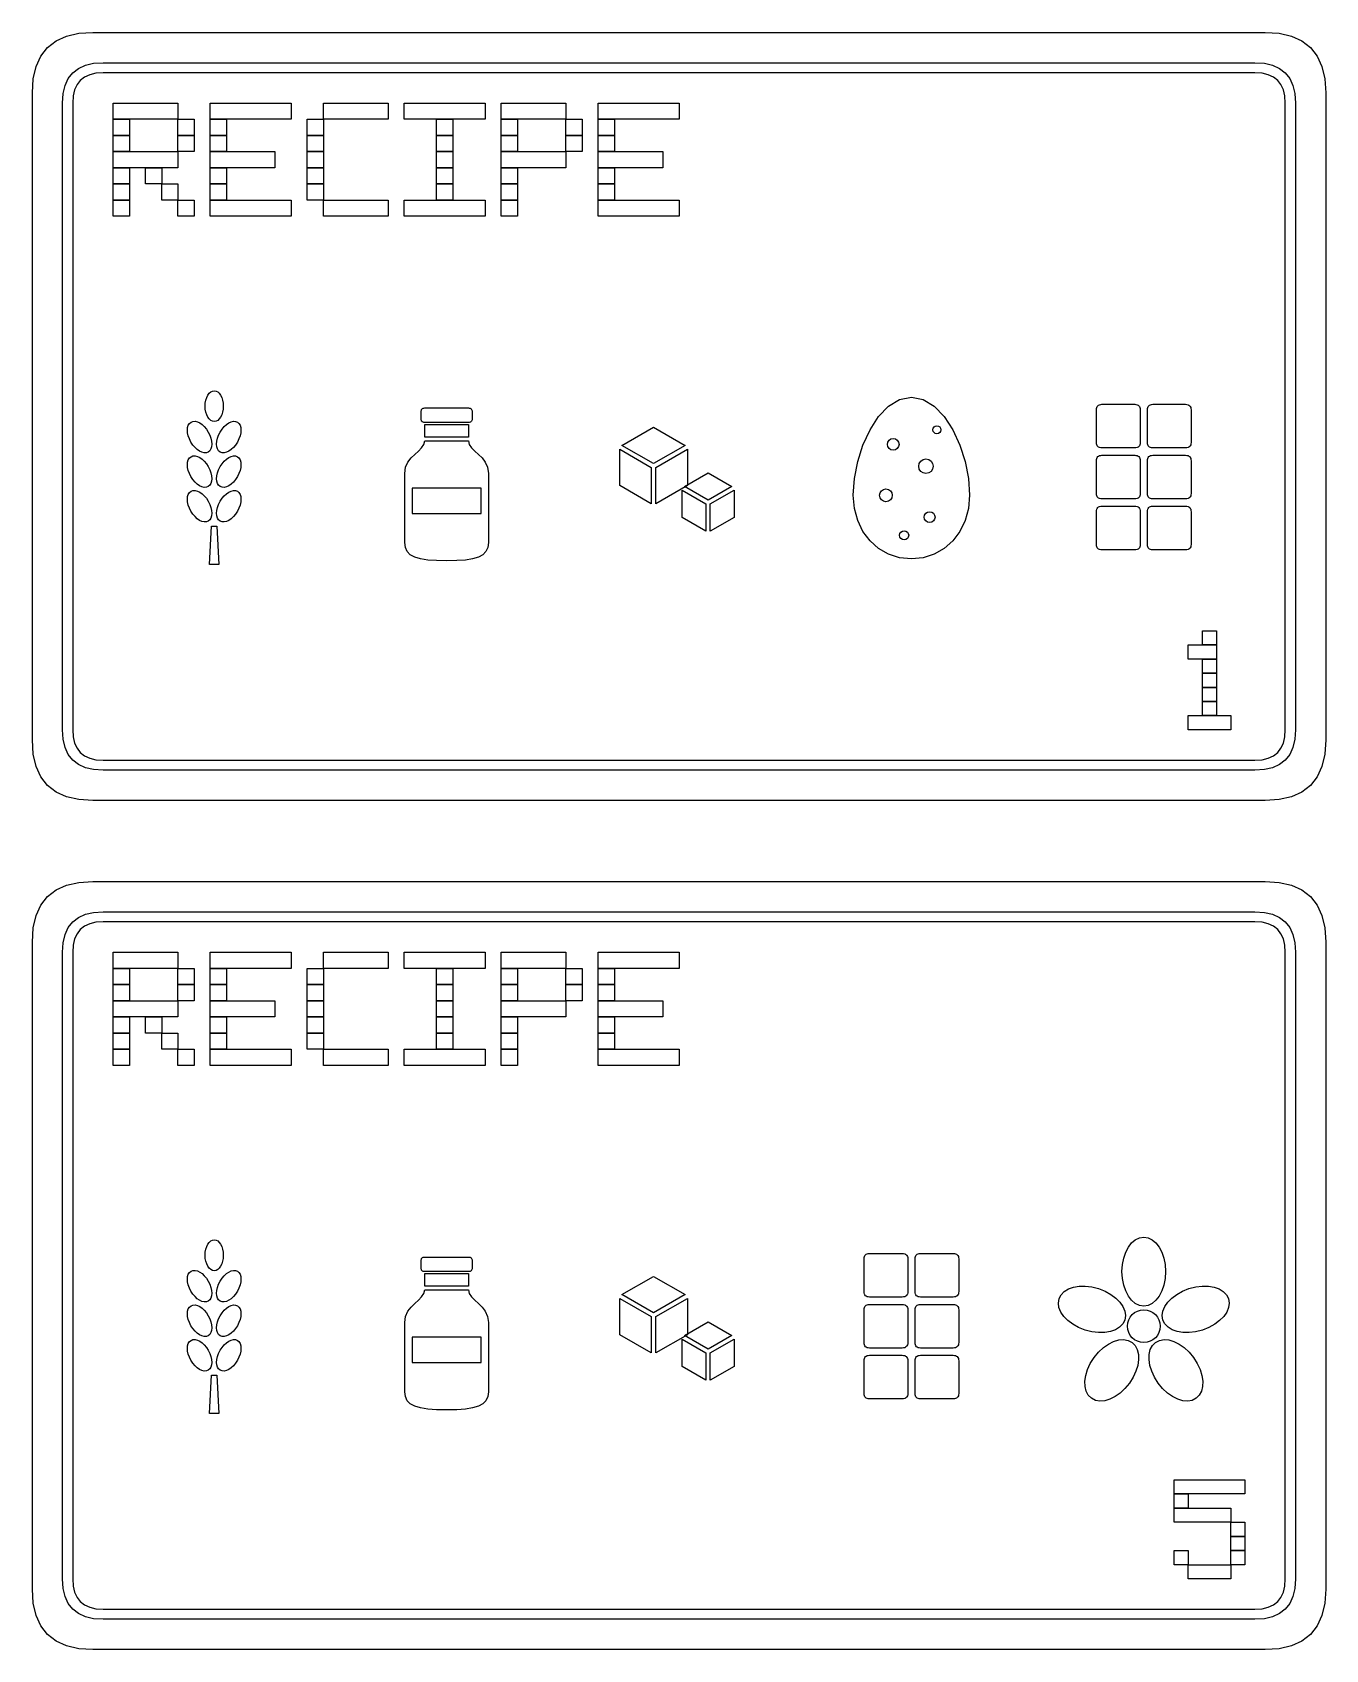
# Model space of a CAD drawing. Extents: x 4 to 296, y 4 to 595.
# Drawn here: x 4 to 68, y 231 to 311 of the extents above; entities that cross this region are included whole.
import ezdxf

# ---------------------------------------------------------------- set-up
doc = ezdxf.new("R2010")
doc.units = 0
doc.layers.add('CUT', color=1, linetype='CONTINUOUS')
doc.layers.add('RASTER', color=7, linetype='CONTINUOUS')

msp = doc.modelspace()

# ---------------------------------------------------------------- linework, layer by layer
at = {"layer": 'CUT'}
for points in [[(4, 308), (4.047, 308.703), (4.188, 309.313), (4.422, 309.828), (4.75, 310.25), (5.172, 310.578), (5.688, 310.813), (6.297, 310.953), (7, 311), (65, 311), (65.703, 310.953), (66.313, 310.813), (66.828, 310.578), (67.25, 310.25), (67.578, 309.828), (67.813, 309.313), (67.953, 308.703), (68, 308), (68, 276), (67.953, 275.297), (67.813, 274.688), (67.578, 274.172), (67.25, 273.75), (66.828, 273.422), (66.313, 273.188), (65.703, 273.047), (65, 273), (7, 273), (6.297, 273.047), (5.688, 273.188), (5.172, 273.422), (4.75, 273.75), (4.422, 274.172), (4.188, 274.688), (4.047, 275.297), (4, 276)], [(4, 266), (4.047, 266.703), (4.188, 267.313), (4.422, 267.828), (4.75, 268.25), (5.172, 268.578), (5.688, 268.813), (6.297, 268.953), (7, 269), (65, 269), (65.703, 268.953), (66.313, 268.813), (66.828, 268.578), (67.25, 268.25), (67.578, 267.828), (67.813, 267.313), (67.953, 266.703), (68, 266), (68, 234), (67.953, 233.297), (67.813, 232.688), (67.578, 232.172), (67.25, 231.75), (66.828, 231.422), (66.313, 231.188), (65.703, 231.047), (65, 231), (7, 231), (6.297, 231.047), (5.688, 231.188), (5.172, 231.422), (4.75, 231.75), (4.422, 232.172), (4.188, 232.688), (4.047, 233.297), (4, 234)]]:
    msp.add_lwpolyline(points, close=True, dxfattribs=at)
at = {"layer": 'RASTER'}
for points in [[(5.5, 307.5), (5.531, 307.969), (5.625, 308.375), (5.781, 308.719), (6, 309), (6.281, 309.219), (6.625, 309.375), (7.031, 309.469), (7.5, 309.5), (64.5, 309.5), (64.969, 309.469), (65.375, 309.375), (65.719, 309.219), (66, 309), (66.219, 308.719), (66.375, 308.375), (66.469, 307.969), (66.5, 307.5), (66.5, 276.5), (66.469, 276.031), (66.375, 275.625), (66.219, 275.281), (66, 275), (65.719, 274.781), (65.375, 274.625), (64.969, 274.531), (64.5, 274.5), (7.5, 274.5), (7.031, 274.531), (6.625, 274.625), (6.281, 274.781), (6, 275), (5.781, 275.281), (5.625, 275.625), (5.531, 276.031), (5.5, 276.5)], [(6, 307.5), (6, 276.5), (6.023, 276.148), (6.094, 275.844), (6.211, 275.586), (6.375, 275.375), (6.586, 275.211), (6.844, 275.094), (7.148, 275.023), (7.5, 275), (64.5, 275), (64.852, 275.023), (65.156, 275.094), (65.414, 275.211), (65.625, 275.375), (65.789, 275.586), (65.906, 275.844), (65.977, 276.148), (66, 276.5), (66, 307.5), (65.977, 307.852), (65.906, 308.156), (65.789, 308.414), (65.625, 308.625), (65.414, 308.789), (65.156, 308.906), (64.852, 308.977), (64.5, 309), (7.5, 309), (7.148, 308.977), (6.844, 308.906), (6.586, 308.789), (6.375, 308.625), (6.211, 308.414), (6.094, 308.156), (6.023, 307.852), (6, 307.5)], [(8, 307.5), (11.2, 307.5), (11.2, 306.7), (8, 306.7)], [(12.8, 307.5), (16.8, 307.5), (16.8, 306.7), (12.8, 306.7)], [(18.4, 307.5), (21.6, 307.5), (21.6, 306.7), (18.4, 306.7)], [(22.4, 307.5), (26.4, 307.5), (26.4, 306.7), (22.4, 306.7)], [(27.2, 307.5), (30.4, 307.5), (30.4, 306.7), (27.2, 306.7)], [(32, 307.5), (36, 307.5), (36, 306.7), (32, 306.7)], [(8, 306.7), (8.8, 306.7), (8.8, 305.9), (8, 305.9)], [(11.2, 306.7), (12, 306.7), (12, 305.9), (11.2, 305.9)], [(12.8, 306.7), (13.6, 306.7), (13.6, 305.9), (12.8, 305.9)], [(17.6, 306.7), (18.4, 306.7), (18.4, 305.9), (17.6, 305.9)], [(24, 306.7), (24.8, 306.7), (24.8, 305.9), (24, 305.9)], [(27.2, 306.7), (28, 306.7), (28, 305.9), (27.2, 305.9)], [(30.4, 306.7), (31.2, 306.7), (31.2, 305.9), (30.4, 305.9)], [(32, 306.7), (32.8, 306.7), (32.8, 305.9), (32, 305.9)], [(8, 305.9), (8.8, 305.9), (8.8, 305.1), (8, 305.1)], [(11.2, 305.9), (12, 305.9), (12, 305.1), (11.2, 305.1)], [(12.8, 305.9), (13.6, 305.9), (13.6, 305.1), (12.8, 305.1)], [(17.6, 305.9), (18.4, 305.9), (18.4, 305.1), (17.6, 305.1)], [(24, 305.9), (24.8, 305.9), (24.8, 305.1), (24, 305.1)], [(27.2, 305.9), (28, 305.9), (28, 305.1), (27.2, 305.1)], [(30.4, 305.9), (31.2, 305.9), (31.2, 305.1), (30.4, 305.1)], [(32, 305.9), (32.8, 305.9), (32.8, 305.1), (32, 305.1)], [(8, 305.1), (11.2, 305.1), (11.2, 304.3), (8, 304.3)], [(12.8, 305.1), (16, 305.1), (16, 304.3), (12.8, 304.3)], [(17.6, 305.1), (18.4, 305.1), (18.4, 304.3), (17.6, 304.3)], [(24, 305.1), (24.8, 305.1), (24.8, 304.3), (24, 304.3)], [(27.2, 305.1), (30.4, 305.1), (30.4, 304.3), (27.2, 304.3)], [(32, 305.1), (35.2, 305.1), (35.2, 304.3), (32, 304.3)], [(8, 304.3), (8.8, 304.3), (8.8, 303.5), (8, 303.5)], [(9.6, 304.3), (10.4, 304.3), (10.4, 303.5), (9.6, 303.5)], [(12.8, 304.3), (13.6, 304.3), (13.6, 303.5), (12.8, 303.5)], [(17.6, 304.3), (18.4, 304.3), (18.4, 303.5), (17.6, 303.5)], [(24, 304.3), (24.8, 304.3), (24.8, 303.5), (24, 303.5)], [(27.2, 304.3), (28, 304.3), (28, 303.5), (27.2, 303.5)], [(32, 304.3), (32.8, 304.3), (32.8, 303.5), (32, 303.5)], [(8, 303.5), (8.8, 303.5), (8.8, 302.7), (8, 302.7)], [(10.4, 303.5), (11.2, 303.5), (11.2, 302.7), (10.4, 302.7)], [(12.8, 303.5), (13.6, 303.5), (13.6, 302.7), (12.8, 302.7)], [(17.6, 303.5), (18.4, 303.5), (18.4, 302.7), (17.6, 302.7)], [(24, 303.5), (24.8, 303.5), (24.8, 302.7), (24, 302.7)], [(27.2, 303.5), (28, 303.5), (28, 302.7), (27.2, 302.7)], [(32, 303.5), (32.8, 303.5), (32.8, 302.7), (32, 302.7)], [(8, 302.7), (8.8, 302.7), (8.8, 301.9), (8, 301.9)], [(11.2, 302.7), (12, 302.7), (12, 301.9), (11.2, 301.9)], [(12.8, 302.7), (16.8, 302.7), (16.8, 301.9), (12.8, 301.9)], [(18.4, 302.7), (21.6, 302.7), (21.6, 301.9), (18.4, 301.9)], [(22.4, 302.7), (26.4, 302.7), (26.4, 301.9), (22.4, 301.9)], [(27.2, 302.7), (28, 302.7), (28, 301.9), (27.2, 301.9)], [(32, 302.7), (36, 302.7), (36, 301.9), (32, 301.9)], [(13.45, 292.51), (13.441, 292.356), (13.415, 292.212), (13.373, 292.082), (13.318, 291.969), (13.252, 291.876), (13.175, 291.805), (13.091, 291.761), (13, 291.745), (12.909, 291.761), (12.825, 291.805), (12.748, 291.876), (12.682, 291.969), (12.627, 292.082), (12.585, 292.212), (12.559, 292.356), (12.55, 292.51), (12.559, 292.664), (12.585, 292.808), (12.627, 292.938), (12.682, 293.051), (12.748, 293.144), (12.825, 293.215), (12.909, 293.259), (13, 293.275), (13.091, 293.259), (13.175, 293.215), (13.252, 293.144), (13.318, 293.051), (13.373, 292.938), (13.415, 292.808), (13.441, 292.664), (13.45, 292.51)], [(47.5, 292.96), (48.089, 292.84), (48.633, 292.504), (49.123, 291.992), (49.548, 291.34), (49.896, 290.587), (50.158, 289.771), (50.323, 288.929), (50.38, 288.1), (50.323, 287.448), (50.158, 286.848), (49.896, 286.312), (49.548, 285.85), (49.123, 285.472), (48.633, 285.189), (48.089, 285.012), (47.5, 284.95), (46.911, 285.012), (46.367, 285.189), (45.877, 285.472), (45.453, 285.85), (45.104, 286.312), (44.842, 286.848), (44.677, 287.448), (44.62, 288.1), (44.677, 288.929), (44.842, 289.771), (45.104, 290.587), (45.453, 291.34), (45.877, 291.992), (46.367, 292.504), (46.911, 292.84), (47.5, 292.96)], [(23.24, 292.24), (23.243, 292.282), (23.251, 292.319), (23.265, 292.35), (23.285, 292.375), (23.31, 292.395), (23.341, 292.409), (23.378, 292.417), (23.42, 292.42), (25.58, 292.42), (25.622, 292.417), (25.659, 292.409), (25.69, 292.395), (25.715, 292.375), (25.735, 292.35), (25.749, 292.319), (25.757, 292.282), (25.76, 292.24), (25.76, 291.88), (25.757, 291.838), (25.749, 291.801), (25.735, 291.77), (25.715, 291.745), (25.69, 291.725), (25.659, 291.711), (25.622, 291.703), (25.58, 291.7), (23.42, 291.7), (23.378, 291.703), (23.341, 291.711), (23.31, 291.725), (23.285, 291.745), (23.265, 291.77), (23.251, 291.801), (23.243, 291.838), (23.24, 291.88)], [(56.66, 292.33), (56.664, 292.393), (56.677, 292.448), (56.698, 292.495), (56.728, 292.533), (56.765, 292.562), (56.812, 292.583), (56.867, 292.596), (56.93, 292.6), (58.55, 292.6), (58.613, 292.596), (58.668, 292.583), (58.715, 292.562), (58.753, 292.533), (58.782, 292.495), (58.803, 292.448), (58.816, 292.393), (58.82, 292.33), (58.82, 290.71), (58.816, 290.647), (58.803, 290.592), (58.782, 290.545), (58.753, 290.507), (58.715, 290.478), (58.668, 290.457), (58.613, 290.444), (58.55, 290.44), (56.93, 290.44), (56.867, 290.444), (56.812, 290.457), (56.765, 290.478), (56.727, 290.508), (56.698, 290.545), (56.677, 290.592), (56.664, 290.647), (56.66, 290.71)], [(59.18, 292.33), (59.184, 292.393), (59.197, 292.448), (59.218, 292.495), (59.247, 292.533), (59.285, 292.562), (59.332, 292.583), (59.387, 292.596), (59.45, 292.6), (61.07, 292.6), (61.133, 292.596), (61.188, 292.583), (61.235, 292.562), (61.273, 292.533), (61.302, 292.495), (61.323, 292.448), (61.336, 292.393), (61.34, 292.33), (61.34, 290.71), (61.336, 290.647), (61.323, 290.592), (61.302, 290.545), (61.273, 290.507), (61.235, 290.478), (61.188, 290.457), (61.133, 290.444), (61.07, 290.44), (59.45, 290.44), (59.387, 290.444), (59.332, 290.457), (59.285, 290.478), (59.247, 290.508), (59.218, 290.545), (59.197, 290.592), (59.184, 290.647), (59.18, 290.71)], [(12.709, 291.228), (12.786, 291.073), (12.841, 290.92), (12.874, 290.771), (12.885, 290.631), (12.874, 290.504), (12.841, 290.394), (12.785, 290.304), (12.708, 290.24), (12.612, 290.205), (12.507, 290.201), (12.395, 290.228), (12.279, 290.281), (12.164, 290.361), (12.051, 290.464), (11.946, 290.588), (11.851, 290.733), (11.774, 290.887), (11.719, 291.04), (11.686, 291.189), (11.675, 291.329), (11.686, 291.456), (11.719, 291.566), (11.775, 291.656), (11.853, 291.72), (11.948, 291.755), (12.053, 291.759), (12.165, 291.732), (12.281, 291.679), (12.396, 291.599), (12.509, 291.496), (12.614, 291.372), (12.709, 291.228)], [(14.149, 290.733), (14.054, 290.588), (13.949, 290.464), (13.836, 290.361), (13.721, 290.281), (13.605, 290.228), (13.493, 290.201), (13.388, 290.205), (13.293, 290.24), (13.215, 290.304), (13.159, 290.394), (13.126, 290.504), (13.115, 290.631), (13.126, 290.771), (13.159, 290.92), (13.214, 291.073), (13.291, 291.228), (13.386, 291.372), (13.491, 291.496), (13.604, 291.599), (13.719, 291.679), (13.835, 291.732), (13.947, 291.759), (14.052, 291.755), (14.148, 291.72), (14.225, 291.656), (14.281, 291.566), (14.314, 291.456), (14.325, 291.329), (14.314, 291.189), (14.281, 291.04), (14.226, 290.887), (14.149, 290.733)], [(23.42, 291.61), (25.58, 291.61), (25.58, 290.98), (23.42, 290.98)], [(34.74, 291.466), (36.306, 290.566), (34.74, 289.666), (33.174, 290.566)], [(23.42, 290.8), (25.58, 290.8), (25.623, 290.612), (25.735, 290.446), (25.893, 290.287), (26.075, 290.125), (26.257, 289.946), (26.415, 289.737), (26.527, 289.486), (26.57, 289.18), (26.57, 285.76), (26.54, 285.515), (26.449, 285.316), (26.295, 285.159), (26.075, 285.04), (25.788, 284.955), (25.431, 284.899), (25.002, 284.869), (24.5, 284.86), (23.998, 284.869), (23.569, 284.899), (23.212, 284.955), (22.925, 285.04), (22.705, 285.159), (22.551, 285.316), (22.46, 285.515), (22.43, 285.76), (22.43, 289.18), (22.473, 289.486), (22.585, 289.737), (22.743, 289.946), (22.925, 290.125), (23.107, 290.287), (23.265, 290.446), (23.377, 290.612), (23.42, 290.8)], [(12.709, 289.518), (12.786, 289.363), (12.841, 289.21), (12.874, 289.061), (12.885, 288.921), (12.874, 288.794), (12.841, 288.684), (12.785, 288.594), (12.708, 288.53), (12.612, 288.495), (12.507, 288.491), (12.395, 288.518), (12.279, 288.571), (12.164, 288.651), (12.051, 288.754), (11.946, 288.878), (11.851, 289.023), (11.774, 289.177), (11.719, 289.33), (11.686, 289.479), (11.675, 289.619), (11.686, 289.746), (11.719, 289.856), (11.775, 289.946), (11.853, 290.01), (11.948, 290.045), (12.053, 290.049), (12.165, 290.022), (12.281, 289.969), (12.396, 289.889), (12.509, 289.786), (12.614, 289.662), (12.709, 289.518)], [(14.149, 289.023), (14.054, 288.878), (13.949, 288.754), (13.836, 288.651), (13.721, 288.571), (13.605, 288.518), (13.493, 288.491), (13.388, 288.495), (13.293, 288.53), (13.215, 288.594), (13.159, 288.684), (13.126, 288.794), (13.115, 288.921), (13.126, 289.061), (13.159, 289.21), (13.214, 289.363), (13.291, 289.518), (13.386, 289.662), (13.491, 289.786), (13.604, 289.889), (13.719, 289.969), (13.835, 290.022), (13.947, 290.049), (14.052, 290.045), (14.148, 290.01), (14.225, 289.946), (14.281, 289.856), (14.314, 289.746), (14.325, 289.619), (14.314, 289.479), (14.281, 289.33), (14.226, 289.177), (14.149, 289.023)], [(33.064, 290.377), (34.63, 289.477), (34.63, 287.677), (33.064, 288.577)], [(34.85, 289.477), (36.416, 290.377), (36.416, 288.577), (34.85, 287.677)], [(56.66, 289.81), (56.664, 289.873), (56.677, 289.928), (56.698, 289.975), (56.728, 290.013), (56.765, 290.042), (56.812, 290.063), (56.867, 290.076), (56.93, 290.08), (58.55, 290.08), (58.613, 290.076), (58.668, 290.063), (58.715, 290.042), (58.753, 290.013), (58.782, 289.975), (58.803, 289.928), (58.816, 289.873), (58.82, 289.81), (58.82, 288.19), (58.816, 288.127), (58.803, 288.072), (58.782, 288.025), (58.753, 287.988), (58.715, 287.958), (58.668, 287.937), (58.613, 287.924), (58.55, 287.92), (56.93, 287.92), (56.867, 287.924), (56.812, 287.937), (56.765, 287.958), (56.727, 287.987), (56.698, 288.025), (56.677, 288.072), (56.664, 288.127), (56.66, 288.19)], [(59.18, 289.81), (59.184, 289.873), (59.197, 289.928), (59.218, 289.975), (59.247, 290.013), (59.285, 290.042), (59.332, 290.063), (59.387, 290.076), (59.45, 290.08), (61.07, 290.08), (61.133, 290.076), (61.188, 290.063), (61.235, 290.042), (61.273, 290.013), (61.302, 289.975), (61.323, 289.928), (61.336, 289.873), (61.34, 289.81), (61.34, 288.19), (61.336, 288.127), (61.323, 288.072), (61.302, 288.025), (61.273, 287.988), (61.235, 287.958), (61.188, 287.937), (61.133, 287.924), (61.07, 287.92), (59.45, 287.92), (59.387, 287.924), (59.332, 287.937), (59.285, 287.958), (59.247, 287.987), (59.218, 288.025), (59.197, 288.072), (59.184, 288.127), (59.18, 288.19)], [(37.44, 289.216), (38.615, 288.541), (37.44, 287.866), (36.266, 288.541)], [(12.709, 287.808), (12.786, 287.653), (12.841, 287.5), (12.874, 287.351), (12.885, 287.211), (12.874, 287.084), (12.841, 286.974), (12.785, 286.884), (12.708, 286.82), (12.612, 286.785), (12.507, 286.781), (12.395, 286.808), (12.279, 286.861), (12.164, 286.941), (12.051, 287.044), (11.946, 287.168), (11.851, 287.313), (11.774, 287.467), (11.719, 287.62), (11.686, 287.769), (11.675, 287.909), (11.686, 288.036), (11.719, 288.146), (11.775, 288.236), (11.853, 288.3), (11.948, 288.335), (12.053, 288.339), (12.165, 288.312), (12.281, 288.259), (12.396, 288.179), (12.509, 288.076), (12.614, 287.952), (12.709, 287.808)], [(14.149, 287.313), (14.054, 287.168), (13.949, 287.044), (13.836, 286.941), (13.721, 286.861), (13.605, 286.808), (13.493, 286.781), (13.388, 286.785), (13.293, 286.82), (13.215, 286.884), (13.159, 286.974), (13.126, 287.084), (13.115, 287.211), (13.126, 287.351), (13.159, 287.5), (13.214, 287.653), (13.291, 287.808), (13.386, 287.952), (13.491, 288.076), (13.604, 288.179), (13.719, 288.259), (13.835, 288.312), (13.947, 288.339), (14.052, 288.335), (14.148, 288.3), (14.225, 288.236), (14.281, 288.146), (14.314, 288.036), (14.325, 287.909), (14.314, 287.769), (14.281, 287.62), (14.226, 287.467), (14.149, 287.313)], [(22.79, 288.46), (22.79, 287.2), (26.21, 287.2), (26.21, 288.46), (22.79, 288.46)], [(36.156, 288.352), (37.33, 287.677), (37.33, 286.327), (36.156, 287.002)], [(37.55, 287.677), (38.724, 288.352), (38.724, 287.002), (37.55, 286.327)], [(56.66, 287.29), (56.664, 287.353), (56.677, 287.408), (56.698, 287.455), (56.728, 287.493), (56.765, 287.522), (56.812, 287.543), (56.867, 287.556), (56.93, 287.56), (58.55, 287.56), (58.613, 287.556), (58.668, 287.543), (58.715, 287.522), (58.753, 287.493), (58.782, 287.455), (58.803, 287.408), (58.816, 287.353), (58.82, 287.29), (58.82, 285.67), (58.816, 285.607), (58.803, 285.552), (58.782, 285.505), (58.753, 285.468), (58.715, 285.438), (58.668, 285.417), (58.613, 285.404), (58.55, 285.4), (56.93, 285.4), (56.867, 285.404), (56.812, 285.417), (56.765, 285.438), (56.727, 285.468), (56.698, 285.505), (56.677, 285.552), (56.664, 285.607), (56.66, 285.67)], [(59.18, 287.29), (59.184, 287.353), (59.197, 287.408), (59.218, 287.455), (59.247, 287.493), (59.285, 287.522), (59.332, 287.543), (59.387, 287.556), (59.45, 287.56), (61.07, 287.56), (61.133, 287.556), (61.188, 287.543), (61.235, 287.522), (61.273, 287.493), (61.302, 287.455), (61.323, 287.408), (61.336, 287.353), (61.34, 287.29), (61.34, 285.67), (61.336, 285.607), (61.323, 285.552), (61.302, 285.505), (61.273, 285.468), (61.235, 285.438), (61.188, 285.417), (61.133, 285.404), (61.07, 285.4), (59.45, 285.4), (59.387, 285.404), (59.332, 285.417), (59.285, 285.438), (59.247, 285.468), (59.218, 285.505), (59.197, 285.552), (59.184, 285.607), (59.18, 285.67)], [(12.865, 286.57), (13.135, 286.57), (13.225, 284.68), (12.775, 284.68)], [(61.9, 281.4), (62.6, 281.4), (62.6, 280.7), (61.9, 280.7)], [(61.2, 280.7), (62.6, 280.7), (62.6, 280), (61.2, 280)], [(61.9, 280), (62.6, 280), (62.6, 279.3), (61.9, 279.3)], [(61.9, 279.3), (62.6, 279.3), (62.6, 278.6), (61.9, 278.6)], [(61.9, 278.6), (62.6, 278.6), (62.6, 277.9), (61.9, 277.9)], [(61.9, 277.9), (62.6, 277.9), (62.6, 277.2), (61.9, 277.2)], [(61.2, 277.2), (63.3, 277.2), (63.3, 276.5), (61.2, 276.5)], [(5.5, 265.5), (5.531, 265.969), (5.625, 266.375), (5.781, 266.719), (6, 267), (6.281, 267.219), (6.625, 267.375), (7.031, 267.469), (7.5, 267.5), (64.5, 267.5), (64.969, 267.469), (65.375, 267.375), (65.719, 267.219), (66, 267), (66.219, 266.719), (66.375, 266.375), (66.469, 265.969), (66.5, 265.5), (66.5, 234.5), (66.469, 234.031), (66.375, 233.625), (66.219, 233.281), (66, 233), (65.719, 232.781), (65.375, 232.625), (64.969, 232.531), (64.5, 232.5), (7.5, 232.5), (7.031, 232.531), (6.625, 232.625), (6.281, 232.781), (6, 233), (5.781, 233.281), (5.625, 233.625), (5.531, 234.031), (5.5, 234.5)], [(6, 265.5), (6, 234.5), (6.023, 234.148), (6.094, 233.844), (6.211, 233.586), (6.375, 233.375), (6.586, 233.211), (6.844, 233.094), (7.148, 233.023), (7.5, 233), (64.5, 233), (64.852, 233.023), (65.156, 233.094), (65.414, 233.211), (65.625, 233.375), (65.789, 233.586), (65.906, 233.844), (65.977, 234.148), (66, 234.5), (66, 265.5), (65.977, 265.852), (65.906, 266.156), (65.789, 266.414), (65.625, 266.625), (65.414, 266.789), (65.156, 266.906), (64.852, 266.977), (64.5, 267), (7.5, 267), (7.148, 266.977), (6.844, 266.906), (6.586, 266.789), (6.375, 266.625), (6.211, 266.414), (6.094, 266.156), (6.023, 265.852), (6, 265.5)], [(8, 265.5), (11.2, 265.5), (11.2, 264.7), (8, 264.7)], [(12.8, 265.5), (16.8, 265.5), (16.8, 264.7), (12.8, 264.7)], [(18.4, 265.5), (21.6, 265.5), (21.6, 264.7), (18.4, 264.7)], [(22.4, 265.5), (26.4, 265.5), (26.4, 264.7), (22.4, 264.7)], [(27.2, 265.5), (30.4, 265.5), (30.4, 264.7), (27.2, 264.7)], [(32, 265.5), (36, 265.5), (36, 264.7), (32, 264.7)], [(8, 264.7), (8.8, 264.7), (8.8, 263.9), (8, 263.9)], [(11.2, 264.7), (12, 264.7), (12, 263.9), (11.2, 263.9)], [(12.8, 264.7), (13.6, 264.7), (13.6, 263.9), (12.8, 263.9)], [(17.6, 264.7), (18.4, 264.7), (18.4, 263.9), (17.6, 263.9)], [(24, 264.7), (24.8, 264.7), (24.8, 263.9), (24, 263.9)], [(27.2, 264.7), (28, 264.7), (28, 263.9), (27.2, 263.9)], [(30.4, 264.7), (31.2, 264.7), (31.2, 263.9), (30.4, 263.9)], [(32, 264.7), (32.8, 264.7), (32.8, 263.9), (32, 263.9)], [(8, 263.9), (8.8, 263.9), (8.8, 263.1), (8, 263.1)], [(11.2, 263.9), (12, 263.9), (12, 263.1), (11.2, 263.1)], [(12.8, 263.9), (13.6, 263.9), (13.6, 263.1), (12.8, 263.1)], [(17.6, 263.9), (18.4, 263.9), (18.4, 263.1), (17.6, 263.1)], [(24, 263.9), (24.8, 263.9), (24.8, 263.1), (24, 263.1)], [(27.2, 263.9), (28, 263.9), (28, 263.1), (27.2, 263.1)], [(30.4, 263.9), (31.2, 263.9), (31.2, 263.1), (30.4, 263.1)], [(32, 263.9), (32.8, 263.9), (32.8, 263.1), (32, 263.1)], [(8, 263.1), (11.2, 263.1), (11.2, 262.3), (8, 262.3)], [(12.8, 263.1), (16, 263.1), (16, 262.3), (12.8, 262.3)], [(17.6, 263.1), (18.4, 263.1), (18.4, 262.3), (17.6, 262.3)], [(24, 263.1), (24.8, 263.1), (24.8, 262.3), (24, 262.3)], [(27.2, 263.1), (30.4, 263.1), (30.4, 262.3), (27.2, 262.3)], [(32, 263.1), (35.2, 263.1), (35.2, 262.3), (32, 262.3)], [(8, 262.3), (8.8, 262.3), (8.8, 261.5), (8, 261.5)], [(9.6, 262.3), (10.4, 262.3), (10.4, 261.5), (9.6, 261.5)], [(12.8, 262.3), (13.6, 262.3), (13.6, 261.5), (12.8, 261.5)], [(17.6, 262.3), (18.4, 262.3), (18.4, 261.5), (17.6, 261.5)], [(24, 262.3), (24.8, 262.3), (24.8, 261.5), (24, 261.5)], [(27.2, 262.3), (28, 262.3), (28, 261.5), (27.2, 261.5)], [(32, 262.3), (32.8, 262.3), (32.8, 261.5), (32, 261.5)], [(8, 261.5), (8.8, 261.5), (8.8, 260.7), (8, 260.7)], [(10.4, 261.5), (11.2, 261.5), (11.2, 260.7), (10.4, 260.7)], [(12.8, 261.5), (13.6, 261.5), (13.6, 260.7), (12.8, 260.7)], [(17.6, 261.5), (18.4, 261.5), (18.4, 260.7), (17.6, 260.7)], [(24, 261.5), (24.8, 261.5), (24.8, 260.7), (24, 260.7)], [(27.2, 261.5), (28, 261.5), (28, 260.7), (27.2, 260.7)], [(32, 261.5), (32.8, 261.5), (32.8, 260.7), (32, 260.7)], [(8, 260.7), (8.8, 260.7), (8.8, 259.9), (8, 259.9)], [(11.2, 260.7), (12, 260.7), (12, 259.9), (11.2, 259.9)], [(12.8, 260.7), (16.8, 260.7), (16.8, 259.9), (12.8, 259.9)], [(18.4, 260.7), (21.6, 260.7), (21.6, 259.9), (18.4, 259.9)], [(22.4, 260.7), (26.4, 260.7), (26.4, 259.9), (22.4, 259.9)], [(27.2, 260.7), (28, 260.7), (28, 259.9), (27.2, 259.9)], [(32, 260.7), (36, 260.7), (36, 259.9), (32, 259.9)], [(13.45, 250.51), (13.441, 250.356), (13.415, 250.212), (13.373, 250.082), (13.318, 249.969), (13.252, 249.876), (13.175, 249.805), (13.091, 249.761), (13, 249.745), (12.909, 249.761), (12.825, 249.805), (12.748, 249.876), (12.682, 249.969), (12.627, 250.082), (12.585, 250.212), (12.559, 250.356), (12.55, 250.51), (12.559, 250.664), (12.585, 250.808), (12.627, 250.938), (12.682, 251.051), (12.748, 251.144), (12.825, 251.215), (12.909, 251.259), (13, 251.275), (13.091, 251.259), (13.175, 251.215), (13.252, 251.144), (13.318, 251.051), (13.373, 250.938), (13.415, 250.808), (13.441, 250.664), (13.45, 250.51)], [(60.08, 249.7), (60.058, 249.355), (59.995, 249.034), (59.896, 248.744), (59.764, 248.491), (59.604, 248.282), (59.42, 248.124), (59.218, 248.025), (59, 247.99), (58.782, 248.025), (58.58, 248.124), (58.396, 248.282), (58.236, 248.491), (58.104, 248.744), (58.005, 249.034), (57.942, 249.355), (57.92, 249.7), (57.942, 250.045), (58.005, 250.366), (58.104, 250.656), (58.236, 250.909), (58.396, 251.118), (58.58, 251.276), (58.782, 251.375), (59, 251.41), (59.218, 251.375), (59.42, 251.276), (59.604, 251.118), (59.764, 250.909), (59.896, 250.656), (59.995, 250.366), (60.058, 250.045), (60.08, 249.7)], [(23.24, 250.24), (23.243, 250.282), (23.251, 250.319), (23.265, 250.35), (23.285, 250.375), (23.31, 250.395), (23.341, 250.409), (23.378, 250.417), (23.42, 250.42), (25.58, 250.42), (25.622, 250.417), (25.659, 250.409), (25.69, 250.395), (25.715, 250.375), (25.735, 250.35), (25.749, 250.319), (25.757, 250.282), (25.76, 250.24), (25.76, 249.88), (25.757, 249.838), (25.749, 249.801), (25.735, 249.77), (25.715, 249.745), (25.69, 249.725), (25.659, 249.711), (25.622, 249.703), (25.58, 249.7), (23.42, 249.7), (23.378, 249.703), (23.341, 249.711), (23.31, 249.725), (23.285, 249.745), (23.265, 249.77), (23.251, 249.801), (23.243, 249.838), (23.24, 249.88)], [(45.16, 250.33), (45.164, 250.393), (45.177, 250.448), (45.198, 250.495), (45.228, 250.532), (45.265, 250.562), (45.312, 250.583), (45.367, 250.596), (45.43, 250.6), (47.05, 250.6), (47.113, 250.596), (47.168, 250.583), (47.215, 250.562), (47.253, 250.533), (47.282, 250.495), (47.303, 250.448), (47.316, 250.393), (47.32, 250.33), (47.32, 248.71), (47.316, 248.647), (47.303, 248.592), (47.282, 248.545), (47.253, 248.507), (47.215, 248.478), (47.168, 248.457), (47.113, 248.444), (47.05, 248.44), (45.43, 248.44), (45.367, 248.444), (45.312, 248.457), (45.265, 248.478), (45.227, 248.508), (45.198, 248.545), (45.177, 248.592), (45.164, 248.647), (45.16, 248.71)], [(47.68, 250.33), (47.684, 250.393), (47.697, 250.448), (47.718, 250.495), (47.747, 250.532), (47.785, 250.562), (47.832, 250.583), (47.887, 250.596), (47.95, 250.6), (49.57, 250.6), (49.633, 250.596), (49.688, 250.583), (49.735, 250.562), (49.773, 250.533), (49.802, 250.495), (49.823, 250.448), (49.836, 250.393), (49.84, 250.33), (49.84, 248.71), (49.836, 248.647), (49.823, 248.592), (49.802, 248.545), (49.773, 248.507), (49.735, 248.478), (49.688, 248.457), (49.633, 248.444), (49.57, 248.44), (47.95, 248.44), (47.887, 248.444), (47.832, 248.457), (47.785, 248.478), (47.747, 248.508), (47.718, 248.545), (47.697, 248.592), (47.684, 248.647), (47.68, 248.71)], [(12.709, 249.227), (12.786, 249.073), (12.841, 248.92), (12.874, 248.771), (12.885, 248.631), (12.874, 248.504), (12.841, 248.394), (12.785, 248.304), (12.708, 248.24), (12.612, 248.205), (12.507, 248.201), (12.395, 248.228), (12.279, 248.281), (12.164, 248.361), (12.051, 248.464), (11.946, 248.588), (11.851, 248.733), (11.774, 248.887), (11.719, 249.04), (11.686, 249.189), (11.675, 249.329), (11.686, 249.456), (11.719, 249.566), (11.775, 249.656), (11.853, 249.72), (11.948, 249.755), (12.053, 249.759), (12.165, 249.732), (12.281, 249.679), (12.396, 249.599), (12.509, 249.496), (12.614, 249.372), (12.709, 249.227)], [(14.149, 248.733), (14.054, 248.588), (13.949, 248.464), (13.836, 248.361), (13.721, 248.281), (13.605, 248.228), (13.493, 248.201), (13.388, 248.205), (13.293, 248.24), (13.215, 248.304), (13.159, 248.394), (13.126, 248.504), (13.115, 248.631), (13.126, 248.771), (13.159, 248.92), (13.214, 249.073), (13.291, 249.227), (13.386, 249.372), (13.491, 249.496), (13.604, 249.599), (13.719, 249.679), (13.835, 249.732), (13.947, 249.759), (14.052, 249.755), (14.148, 249.72), (14.225, 249.656), (14.281, 249.566), (14.314, 249.456), (14.325, 249.329), (14.314, 249.189), (14.281, 249.04), (14.226, 248.887), (14.149, 248.733)], [(23.42, 249.61), (25.58, 249.61), (25.58, 248.98), (23.42, 248.98)], [(23.42, 248.8), (25.58, 248.8), (25.623, 248.612), (25.735, 248.446), (25.893, 248.287), (26.075, 248.125), (26.257, 247.946), (26.415, 247.737), (26.527, 247.486), (26.57, 247.18), (26.57, 243.76), (26.54, 243.515), (26.449, 243.316), (26.295, 243.159), (26.075, 243.04), (25.788, 242.955), (25.431, 242.899), (25.002, 242.869), (24.5, 242.86), (23.998, 242.869), (23.569, 242.899), (23.212, 242.955), (22.925, 243.04), (22.705, 243.159), (22.551, 243.316), (22.46, 243.515), (22.43, 243.76), (22.43, 247.18), (22.473, 247.486), (22.585, 247.737), (22.743, 247.946), (22.925, 248.125), (23.107, 248.287), (23.265, 248.446), (23.377, 248.612), (23.42, 248.8)], [(34.74, 249.466), (36.306, 248.566), (34.74, 247.666), (33.174, 248.566)], [(56.766, 248.861), (57.087, 248.734), (57.373, 248.575), (57.618, 248.391), (57.818, 248.187), (57.967, 247.97), (58.061, 247.747), (58.093, 247.524), (58.058, 247.306), (57.958, 247.11), (57.801, 246.948), (57.594, 246.822), (57.346, 246.734), (57.065, 246.687), (56.758, 246.682), (56.433, 246.722), (56.098, 246.807), (55.777, 246.935), (55.492, 247.094), (55.246, 247.278), (55.046, 247.482), (54.897, 247.698), (54.804, 247.921), (54.772, 248.145), (54.806, 248.363), (54.906, 248.559), (55.064, 248.721), (55.27, 248.847), (55.518, 248.934), (55.8, 248.982), (56.107, 248.986), (56.431, 248.947), (56.766, 248.861)], [(61.902, 246.807), (61.567, 246.722), (61.242, 246.682), (60.935, 246.687), (60.654, 246.734), (60.406, 246.822), (60.199, 246.948), (60.042, 247.11), (59.942, 247.306), (59.907, 247.524), (59.939, 247.747), (60.033, 247.97), (60.182, 248.187), (60.382, 248.391), (60.627, 248.575), (60.913, 248.734), (61.234, 248.861), (61.569, 248.947), (61.893, 248.986), (62.2, 248.982), (62.482, 248.934), (62.73, 248.847), (62.936, 248.721), (63.094, 248.559), (63.194, 248.363), (63.228, 248.145), (63.196, 247.921), (63.103, 247.698), (62.954, 247.482), (62.754, 247.278), (62.508, 247.094), (62.223, 246.935), (61.902, 246.807)], [(12.709, 247.517), (12.786, 247.363), (12.841, 247.21), (12.874, 247.061), (12.885, 246.921), (12.874, 246.794), (12.841, 246.684), (12.785, 246.594), (12.708, 246.53), (12.612, 246.495), (12.507, 246.491), (12.395, 246.518), (12.279, 246.571), (12.164, 246.651), (12.051, 246.754), (11.946, 246.878), (11.851, 247.023), (11.774, 247.177), (11.719, 247.33), (11.686, 247.479), (11.675, 247.619), (11.686, 247.746), (11.719, 247.856), (11.775, 247.946), (11.853, 248.01), (11.948, 248.045), (12.053, 248.049), (12.165, 248.022), (12.281, 247.969), (12.396, 247.889), (12.509, 247.786), (12.614, 247.662), (12.709, 247.517)], [(14.149, 247.023), (14.054, 246.878), (13.949, 246.754), (13.836, 246.651), (13.721, 246.571), (13.605, 246.518), (13.493, 246.491), (13.388, 246.495), (13.293, 246.53), (13.215, 246.594), (13.159, 246.684), (13.126, 246.794), (13.115, 246.921), (13.126, 247.061), (13.159, 247.21), (13.214, 247.363), (13.291, 247.517), (13.386, 247.662), (13.491, 247.786), (13.604, 247.889), (13.719, 247.969), (13.835, 248.022), (13.947, 248.049), (14.052, 248.045), (14.148, 248.01), (14.225, 247.946), (14.281, 247.856), (14.314, 247.746), (14.325, 247.619), (14.314, 247.479), (14.281, 247.33), (14.226, 247.177), (14.149, 247.023)], [(33.064, 248.377), (34.63, 247.477), (34.63, 245.677), (33.064, 246.577)], [(34.85, 247.477), (36.416, 248.377), (36.416, 246.577), (34.85, 245.677)], [(45.16, 247.81), (45.164, 247.873), (45.177, 247.928), (45.198, 247.975), (45.228, 248.013), (45.265, 248.042), (45.312, 248.063), (45.367, 248.076), (45.43, 248.08), (47.05, 248.08), (47.113, 248.076), (47.168, 248.063), (47.215, 248.042), (47.253, 248.013), (47.282, 247.975), (47.303, 247.928), (47.316, 247.873), (47.32, 247.81), (47.32, 246.19), (47.316, 246.127), (47.303, 246.072), (47.282, 246.025), (47.253, 245.988), (47.215, 245.958), (47.168, 245.937), (47.113, 245.924), (47.05, 245.92), (45.43, 245.92), (45.367, 245.924), (45.312, 245.937), (45.265, 245.958), (45.227, 245.987), (45.198, 246.025), (45.177, 246.072), (45.164, 246.127), (45.16, 246.19)], [(47.68, 247.81), (47.684, 247.873), (47.697, 247.928), (47.718, 247.975), (47.747, 248.013), (47.785, 248.042), (47.832, 248.063), (47.887, 248.076), (47.95, 248.08), (49.57, 248.08), (49.633, 248.076), (49.688, 248.063), (49.735, 248.042), (49.773, 248.013), (49.802, 247.975), (49.823, 247.928), (49.836, 247.873), (49.84, 247.81), (49.84, 246.19), (49.836, 246.127), (49.823, 246.072), (49.802, 246.025), (49.773, 245.988), (49.735, 245.958), (49.688, 245.937), (49.633, 245.924), (49.57, 245.92), (47.95, 245.92), (47.887, 245.924), (47.832, 245.937), (47.785, 245.958), (47.747, 245.987), (47.718, 246.025), (47.697, 246.072), (47.684, 246.127), (47.68, 246.19)], [(37.44, 247.216), (38.615, 246.541), (37.44, 245.866), (36.266, 246.541)], [(22.79, 246.46), (22.79, 245.2), (26.21, 245.2), (26.21, 246.46), (22.79, 246.46)], [(12.709, 245.808), (12.786, 245.653), (12.841, 245.5), (12.874, 245.351), (12.885, 245.211), (12.874, 245.084), (12.841, 244.974), (12.785, 244.884), (12.708, 244.82), (12.612, 244.785), (12.507, 244.781), (12.395, 244.808), (12.279, 244.861), (12.164, 244.941), (12.051, 245.044), (11.946, 245.168), (11.851, 245.313), (11.774, 245.467), (11.719, 245.62), (11.686, 245.769), (11.675, 245.909), (11.686, 246.036), (11.719, 246.146), (11.775, 246.236), (11.853, 246.3), (11.948, 246.335), (12.053, 246.339), (12.165, 246.312), (12.281, 246.259), (12.396, 246.179), (12.509, 246.076), (12.614, 245.952), (12.709, 245.808)], [(14.149, 245.313), (14.054, 245.168), (13.949, 245.044), (13.836, 244.941), (13.721, 244.861), (13.605, 244.808), (13.493, 244.781), (13.388, 244.785), (13.293, 244.82), (13.215, 244.884), (13.159, 244.974), (13.126, 245.084), (13.115, 245.211), (13.126, 245.351), (13.159, 245.5), (13.214, 245.653), (13.291, 245.808), (13.386, 245.952), (13.491, 246.076), (13.604, 246.179), (13.719, 246.259), (13.835, 246.312), (13.947, 246.339), (14.052, 246.335), (14.148, 246.3), (14.225, 246.236), (14.281, 246.146), (14.314, 246.036), (14.325, 245.909), (14.314, 245.769), (14.281, 245.62), (14.226, 245.467), (14.149, 245.313)], [(36.156, 246.352), (37.33, 245.677), (37.33, 244.327), (36.156, 245.002)], [(37.55, 245.677), (38.724, 246.352), (38.724, 245.002), (37.55, 244.327)], [(56.539, 245.45), (56.76, 245.716), (56.999, 245.939), (57.25, 246.116), (57.506, 246.243), (57.758, 246.318), (57.999, 246.337), (58.222, 246.299), (58.418, 246.199), (58.574, 246.043), (58.679, 245.843), (58.735, 245.608), (58.742, 245.345), (58.699, 245.063), (58.609, 244.769), (58.472, 244.473), (58.287, 244.181), (58.066, 243.915), (57.827, 243.692), (57.576, 243.516), (57.32, 243.389), (57.068, 243.314), (56.827, 243.294), (56.604, 243.332), (56.408, 243.432), (56.252, 243.588), (56.147, 243.788), (56.091, 244.023), (56.084, 244.286), (56.126, 244.569), (56.217, 244.862), (56.354, 245.159), (56.539, 245.45)], [(59.713, 244.181), (59.528, 244.473), (59.391, 244.769), (59.301, 245.063), (59.258, 245.345), (59.265, 245.608), (59.321, 245.843), (59.426, 246.043), (59.582, 246.199), (59.778, 246.299), (60.001, 246.337), (60.242, 246.318), (60.494, 246.243), (60.75, 246.116), (61.001, 245.939), (61.24, 245.716), (61.461, 245.45), (61.646, 245.159), (61.783, 244.862), (61.874, 244.569), (61.916, 244.286), (61.909, 244.023), (61.853, 243.788), (61.748, 243.588), (61.592, 243.432), (61.396, 243.332), (61.173, 243.294), (60.932, 243.314), (60.68, 243.389), (60.424, 243.516), (60.173, 243.692), (59.934, 243.915), (59.713, 244.181)], [(45.16, 245.29), (45.164, 245.353), (45.177, 245.408), (45.198, 245.455), (45.228, 245.493), (45.265, 245.522), (45.312, 245.543), (45.367, 245.556), (45.43, 245.56), (47.05, 245.56), (47.113, 245.556), (47.168, 245.543), (47.215, 245.522), (47.253, 245.493), (47.282, 245.455), (47.303, 245.408), (47.316, 245.353), (47.32, 245.29), (47.32, 243.67), (47.316, 243.607), (47.303, 243.552), (47.282, 243.505), (47.253, 243.467), (47.215, 243.438), (47.168, 243.417), (47.113, 243.404), (47.05, 243.4), (45.43, 243.4), (45.367, 243.404), (45.312, 243.417), (45.265, 243.438), (45.227, 243.467), (45.198, 243.505), (45.177, 243.552), (45.164, 243.607), (45.16, 243.67)], [(47.68, 245.29), (47.684, 245.353), (47.697, 245.408), (47.718, 245.455), (47.747, 245.493), (47.785, 245.522), (47.832, 245.543), (47.887, 245.556), (47.95, 245.56), (49.57, 245.56), (49.633, 245.556), (49.688, 245.543), (49.735, 245.522), (49.773, 245.493), (49.802, 245.455), (49.823, 245.408), (49.836, 245.353), (49.84, 245.29), (49.84, 243.67), (49.836, 243.607), (49.823, 243.552), (49.802, 243.505), (49.773, 243.467), (49.735, 243.438), (49.688, 243.417), (49.633, 243.404), (49.57, 243.4), (47.95, 243.4), (47.887, 243.404), (47.832, 243.417), (47.785, 243.438), (47.747, 243.467), (47.718, 243.505), (47.697, 243.552), (47.684, 243.607), (47.68, 243.67)], [(12.865, 244.57), (13.135, 244.57), (13.225, 242.68), (12.775, 242.68)], [(60.5, 239.4), (64, 239.4), (64, 238.7), (60.5, 238.7)], [(60.5, 238.7), (61.2, 238.7), (61.2, 238), (60.5, 238)], [(60.5, 238), (63.3, 238), (63.3, 237.3), (60.5, 237.3)], [(63.3, 237.3), (64, 237.3), (64, 236.6), (63.3, 236.6)], [(63.3, 236.6), (64, 236.6), (64, 235.9), (63.3, 235.9)], [(60.5, 235.9), (61.2, 235.9), (61.2, 235.2), (60.5, 235.2)], [(63.3, 235.9), (64, 235.9), (64, 235.2), (63.3, 235.2)], [(61.2, 235.2), (63.3, 235.2), (63.3, 234.5), (61.2, 234.5)]]:
    msp.add_lwpolyline(points, close=True, dxfattribs=at)
for centre, radius in [((48.76, 291.34), 0.198), ((46.6, 290.62), 0.288), ((48.22, 289.54), 0.36), ((46.24, 288.1), 0.315), ((48.4, 287.02), 0.27), ((47.14, 286.12), 0.225), ((59, 247), 0.81)]:
    msp.add_circle(centre, radius, dxfattribs=at)

doc.saveas('drawing.dxf')
